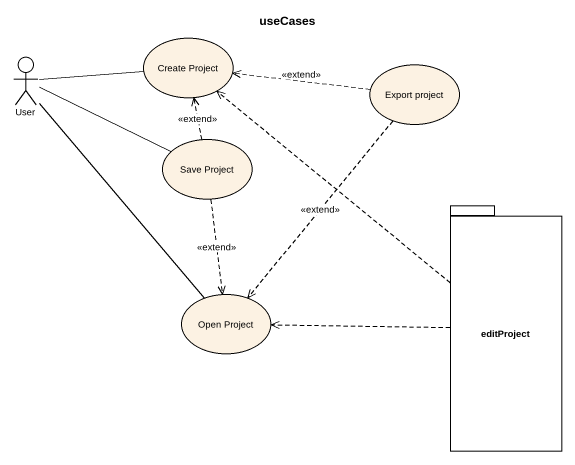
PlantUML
@startuml
title useCases
usecase "Create Project" as Create_Project
actor User
usecase "Export project" as Export_project
usecase "Save Project" as Save_Project
package editProject {
}
usecase "Open Project" as Open_Project
User -right- Create_Project
User -- Open_Project
Export_project .left.> Create_Project : <<extend>>
Export_project ..> Open_Project : <<extend>>
Save_Project .up.> Create_Project : <<extend>>
Save_Project -left- User
Save_Project ..> Open_Project : <<extend>>
editProject .up.> Create_Project
editProject .left.> Open_Project
@enduml
